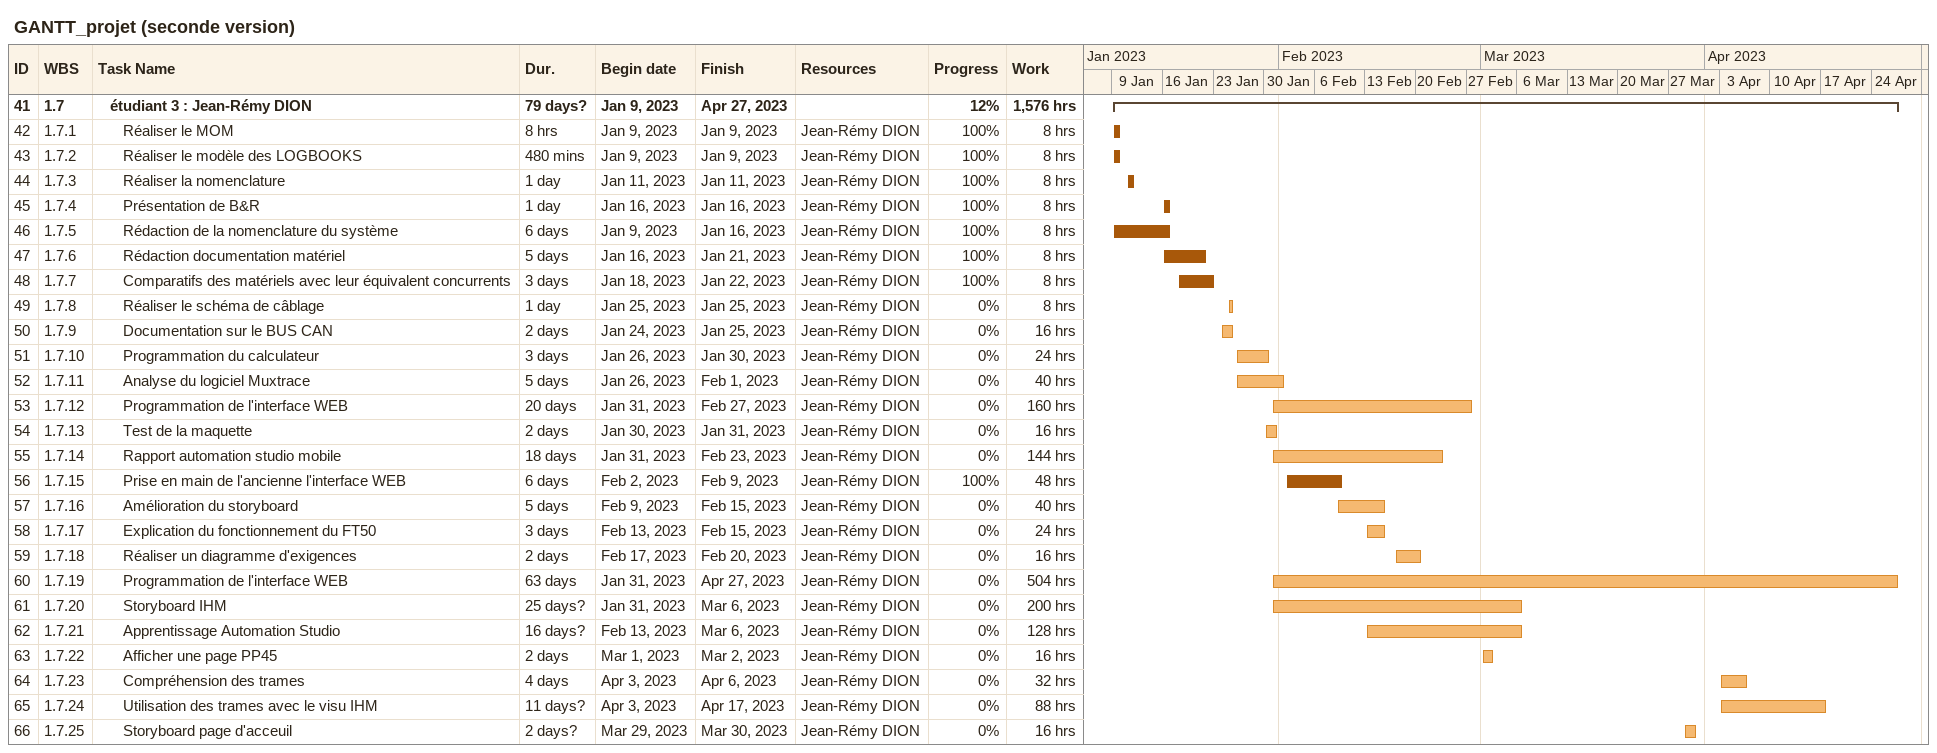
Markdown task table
GANTT_projet (seconde version)

| ID | WBS | Task | Duration | Start | Finish | Resources | % complete | Work (h) |
|---|---|---|---|---|---|---|---|---|
| 41 | 1.7 | **étudiant 3 : Jean-Rémy DION** | 79d? | 2023-01-09 | 2023-04-27 |  | 12 | 1576 |
| 42 | 1.7.1 | Réaliser le MOM | 8h | 2023-01-09 | 2023-01-09 | Jean-Rémy DION | 100 | 8 |
| 43 | 1.7.2 | Réaliser le modèle des LOGBOOKS | 480min | 2023-01-09 | 2023-01-09 | Jean-Rémy DION | 100 | 8 |
| 44 | 1.7.3 | Réaliser la nomenclature | 1d | 2023-01-11 | 2023-01-11 | Jean-Rémy DION | 100 | 8 |
| 45 | 1.7.4 | Présentation de B&R | 1d | 2023-01-16 | 2023-01-16 | Jean-Rémy DION | 100 | 8 |
| 46 | 1.7.5 | Rédaction de la nomenclature du système | 6d | 2023-01-09 | 2023-01-16 | Jean-Rémy DION | 100 | 8 |
| 47 | 1.7.6 | Rédaction documentation matériel | 5d | 2023-01-16 | 2023-01-21 | Jean-Rémy DION | 100 | 8 |
| 48 | 1.7.7 | Comparatifs des matériels avec leur équivalent concurrents | 3d | 2023-01-18 | 2023-01-22 | Jean-Rémy DION | 100 | 8 |
| 49 | 1.7.8 | Réaliser le schéma de câblage | 1d | 2023-01-25 | 2023-01-25 | Jean-Rémy DION | 0 | 8 |
| 50 | 1.7.9 | Documentation sur le BUS CAN | 2d | 2023-01-24 | 2023-01-25 | Jean-Rémy DION | 0 | 16 |
| 51 | 1.7.10 | Programmation du calculateur | 3d | 2023-01-26 | 2023-01-30 | Jean-Rémy DION | 0 | 24 |
| 52 | 1.7.11 | Analyse du logiciel Muxtrace | 5d | 2023-01-26 | 2023-02-01 | Jean-Rémy DION | 0 | 40 |
| 53 | 1.7.12 | Programmation de l'interface WEB | 20d | 2023-01-31 | 2023-02-27 | Jean-Rémy DION | 0 | 160 |
| 54 | 1.7.13 | Test de la maquette | 2d | 2023-01-30 | 2023-01-31 | Jean-Rémy DION | 0 | 16 |
| 55 | 1.7.14 | Rapport automation studio mobile | 18d | 2023-01-31 | 2023-02-23 | Jean-Rémy DION | 0 | 144 |
| 56 | 1.7.15 | Prise en main de l'ancienne l'interface WEB | 6d | 2023-02-02 | 2023-02-09 | Jean-Rémy DION | 100 | 48 |
| 57 | 1.7.16 | Amélioration du storyboard | 5d | 2023-02-09 | 2023-02-15 | Jean-Rémy DION | 0 | 40 |
| 58 | 1.7.17 | Explication du fonctionnement du FT50 | 3d | 2023-02-13 | 2023-02-15 | Jean-Rémy DION | 0 | 24 |
| 59 | 1.7.18 | Réaliser un diagramme d'exigences | 2d | 2023-02-17 | 2023-02-20 | Jean-Rémy DION | 0 | 16 |
| 60 | 1.7.19 | Programmation de l'interface WEB | 63d | 2023-01-31 | 2023-04-27 | Jean-Rémy DION | 0 | 504 |
| 61 | 1.7.20 | Storyboard IHM | 25d? | 2023-01-31 | 2023-03-06 | Jean-Rémy DION | 0 | 200 |
| 62 | 1.7.21 | Apprentissage Automation Studio | 16d? | 2023-02-13 | 2023-03-06 | Jean-Rémy DION | 0 | 128 |
| 63 | 1.7.22 | Afficher une page PP45 | 2d | 2023-03-01 | 2023-03-02 | Jean-Rémy DION | 0 | 16 |
| 64 | 1.7.23 | Compréhension des trames | 4d | 2023-04-03 | 2023-04-06 | Jean-Rémy DION | 0 | 32 |
| 65 | 1.7.24 | Utilisation des trames avec le visu IHM | 11d? | 2023-04-03 | 2023-04-17 | Jean-Rémy DION | 0 | 88 |
| 66 | 1.7.25 | Storyboard page d'acceuil | 2d? | 2023-03-29 | 2023-03-30 | Jean-Rémy DION | 0 | 16 |
